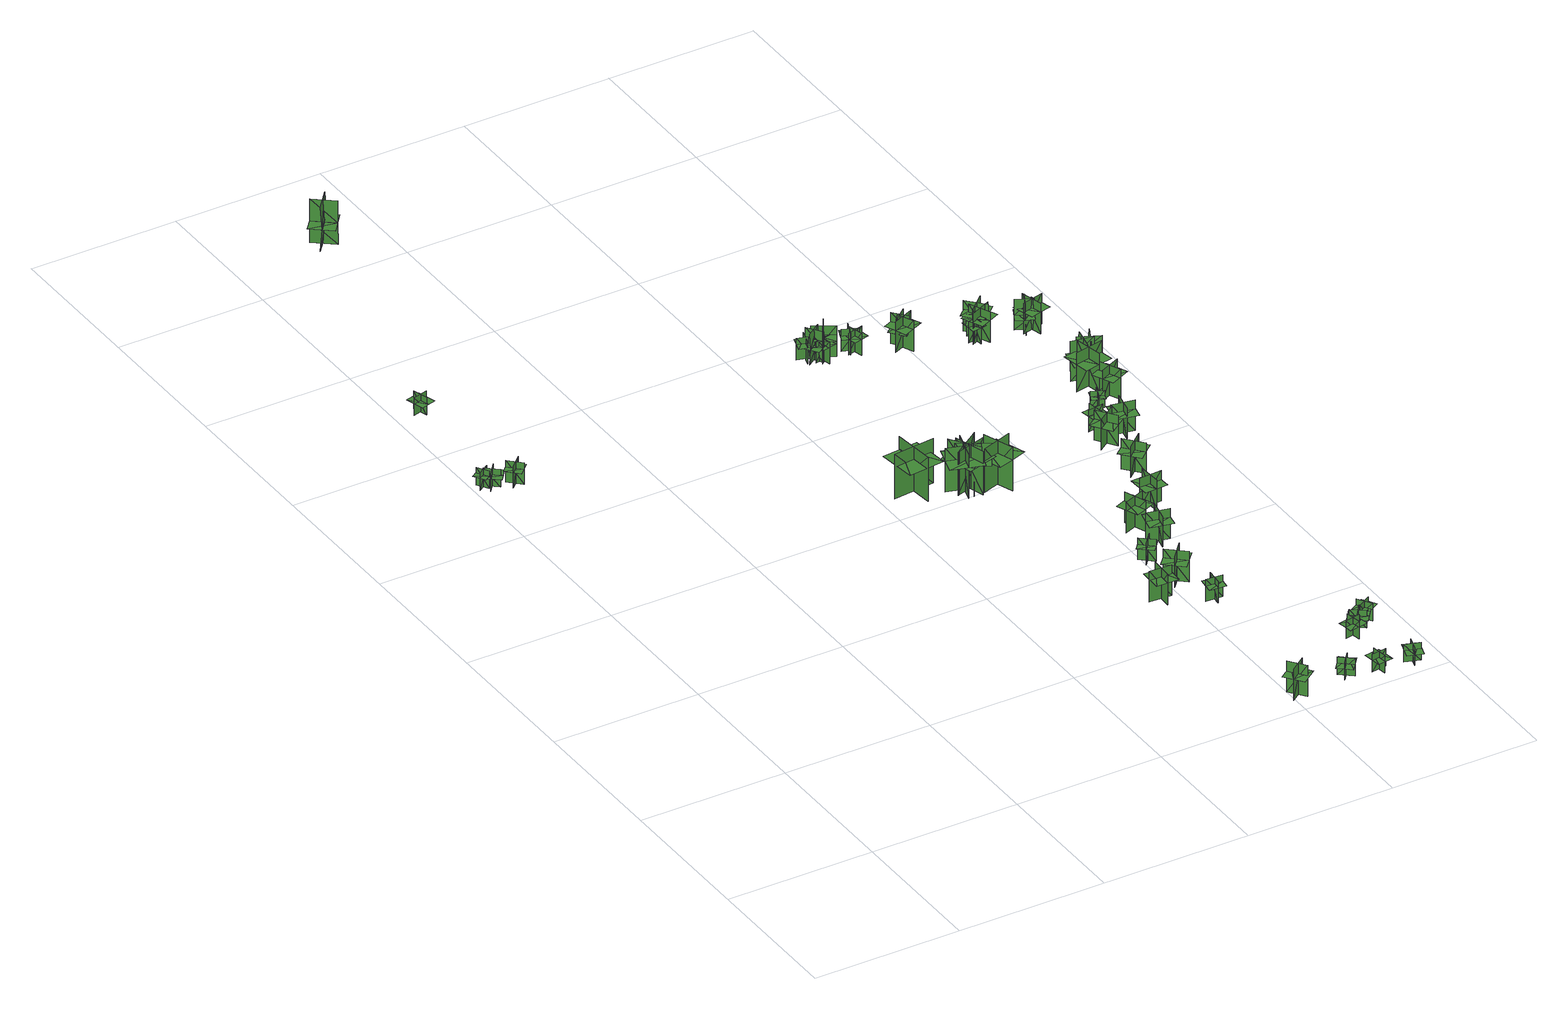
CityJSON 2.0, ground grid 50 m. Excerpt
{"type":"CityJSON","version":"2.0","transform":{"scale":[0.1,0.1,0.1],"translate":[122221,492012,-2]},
"CityObjects":{
"tree1":{"type":"SolitaryVegetationObject","geometry":[{"type":"MultiSurface","lod":"1","boundaries":[[[0,1,2]],[[0,2,3]],[[4,5,6]],[[4,6,7]],[[8,9,10]],[[8,10,11]],[[8,11,12]],[[8,12,13]]]}]},
"tree2":{"type":"SolitaryVegetationObject","geometry":[{"type":"MultiSurface","lod":"1","boundaries":[[[14,15,16]],[[14,16,17]],[[18,19,20]],[[18,20,21]],[[22,23,24]],[[22,24,25]],[[22,25,26]],[[22,26,27]]]}]},
"tree3":{"type":"SolitaryVegetationObject","geometry":[{"type":"MultiSurface","lod":"1","boundaries":[[[28,29,30]],[[28,30,31]],[[32,33,34]],[[32,34,35]],[[36,37,38]],[[36,38,39]],[[36,39,40]],[[36,40,41]]]}]},
"tree4":{"type":"SolitaryVegetationObject","geometry":[{"type":"MultiSurface","lod":"1","boundaries":[[[42,43,44]],[[42,44,45]],[[46,47,48]],[[46,48,49]],[[50,51,52]],[[50,52,53]],[[50,53,54]],[[50,54,55]]]}]},
"tree5":{"type":"SolitaryVegetationObject","geometry":[{"type":"MultiSurface","lod":"1","boundaries":[[[56,57,58]],[[56,58,59]],[[60,61,62]],[[60,62,63]],[[64,65,61]],[[64,61,60]],[[66,67,57]],[[66,57,56]],[[56,57,68]],[[56,68,69]],[[56,70,71]],[[56,71,57]]]}]},
"tree6":{"type":"SolitaryVegetationObject","geometry":[{"type":"MultiSurface","lod":"1","boundaries":[[[72,73,74]],[[72,74,75]],[[76,77,78]],[[76,78,79]],[[80,81,82]],[[80,82,83]],[[80,84,85]],[[80,85,81]]]}]},
"tree7":{"type":"SolitaryVegetationObject","geometry":[{"type":"MultiSurface","lod":"1","boundaries":[[[86,87,88]],[[86,88,89]],[[90,91,92]],[[90,92,93]],[[94,95,96]],[[94,96,97]],[[94,97,98]],[[94,98,99]]]}]},
"tree8":{"type":"SolitaryVegetationObject","geometry":[{"type":"MultiSurface","lod":"1","boundaries":[[[100,101,102]],[[100,102,103]],[[104,105,106]],[[104,106,107]],[[108,109,110]],[[108,110,111]],[[108,111,112]],[[108,112,113]]]}]},
"tree9":{"type":"SolitaryVegetationObject","geometry":[{"type":"MultiSurface","lod":"1","boundaries":[[[114,115,116]],[[114,116,117]],[[118,119,120]],[[118,120,121]],[[122,123,124]],[[122,124,125]],[[122,125,126]],[[122,126,127]]]}]},
"tree10":{"type":"SolitaryVegetationObject","geometry":[{"type":"MultiSurface","lod":"1","boundaries":[[[128,129,130]],[[128,130,131]],[[132,133,134]],[[132,134,135]],[[136,137,138]],[[136,138,139]],[[136,139,140]],[[136,140,141]]]}]},
"tree11":{"type":"SolitaryVegetationObject","geometry":[{"type":"MultiSurface","lod":"1","boundaries":[[[142,143,144]],[[142,144,145]],[[146,147,148]],[[146,148,149]],[[150,151,152]],[[150,152,153]],[[150,153,154]],[[150,154,155]]]}]},
"tree12":{"type":"SolitaryVegetationObject","geometry":[{"type":"MultiSurface","lod":"1","boundaries":[[[156,157,158]],[[156,158,159]],[[160,161,162]],[[160,162,163]],[[164,165,166]],[[164,166,167]],[[164,167,168]],[[164,168,169]]]}]},
"tree13":{"type":"SolitaryVegetationObject","geometry":[{"type":"MultiSurface","lod":"1","boundaries":[[[170,171,172]],[[170,172,173]],[[174,175,176]],[[174,176,177]],[[178,179,180]],[[178,180,181]],[[178,181,182]],[[178,182,183]]]}]},
"tree14":{"type":"SolitaryVegetationObject","geometry":[{"type":"MultiSurface","lod":"1","boundaries":[[[184,185,186]],[[184,186,187]],[[188,189,190]],[[188,190,191]],[[192,193,194]],[[192,194,195]],[[192,195,196]],[[192,196,197]]]}]},
"tree15":{"type":"SolitaryVegetationObject","geometry":[{"type":"MultiSurface","lod":"1","boundaries":[[[198,199,200]],[[198,200,201]],[[202,203,204]],[[202,204,205]],[[206,207,208]],[[206,208,209]],[[206,209,210]],[[206,210,211]]]}]},
"tree16":{"type":"SolitaryVegetationObject","geometry":[{"type":"MultiSurface","lod":"1","boundaries":[[[212,213,214]],[[212,214,215]],[[216,217,218]],[[216,218,219]],[[220,221,222]],[[220,222,223]],[[220,223,224]],[[220,224,225]]]}]},
"tree17":{"type":"SolitaryVegetationObject","geometry":[{"type":"MultiSurface","lod":"1","boundaries":[[[226,227,228]],[[226,228,229]],[[230,231,232]],[[230,232,233]],[[234,235,236]],[[234,236,237]],[[234,237,238]],[[234,238,239]]]}]},
"tree18":{"type":"SolitaryVegetationObject","geometry":[{"type":"MultiSurface","lod":"1","boundaries":[[[240,241,242]],[[240,242,243]],[[244,245,246]],[[244,246,247]],[[248,249,250]],[[248,250,251]],[[248,251,252]],[[248,252,253]]]}]},
"tree19":{"type":"SolitaryVegetationObject","geometry":[{"type":"MultiSurface","lod":"1","boundaries":[[[254,255,256]],[[254,256,257]],[[258,259,260]],[[258,260,261]],[[262,263,264]],[[262,264,265]],[[262,265,266]],[[262,266,267]]]}]},
"tree20":{"type":"SolitaryVegetationObject","geometry":[{"type":"MultiSurface","lod":"1","boundaries":[[[268,269,270]],[[268,270,271]],[[272,273,274]],[[272,274,275]],[[276,277,278]],[[276,278,279]],[[276,279,280]],[[276,280,281]]]}]},
"tree21":{"type":"SolitaryVegetationObject","geometry":[{"type":"MultiSurface","lod":"1","boundaries":[[[282,283,284]],[[282,284,285]],[[286,287,288]],[[286,288,289]],[[290,291,292]],[[290,292,293]],[[290,293,294]],[[290,294,295]]]}]},
"tree22":{"type":"SolitaryVegetationObject","geometry":[{"type":"MultiSurface","lod":"1","boundaries":[[[296,297,298]],[[296,298,299]],[[300,301,302]],[[300,302,303]],[[304,305,306]],[[304,306,307]],[[304,307,308]],[[304,308,309]]]}]},
"tree23":{"type":"SolitaryVegetationObject","geometry":[{"type":"MultiSurface","lod":"1","boundaries":[[[310,311,312]],[[310,312,313]],[[314,315,316]],[[314,316,317]],[[318,319,320]],[[318,320,321]],[[318,321,322]],[[318,322,323]]]}]},
"tree24":{"type":"SolitaryVegetationObject","geometry":[{"type":"MultiSurface","lod":"1","boundaries":[[[324,325,326]],[[324,326,327]],[[328,329,330]],[[328,330,331]],[[332,333,334]],[[332,334,335]],[[332,335,336]],[[332,336,337]]]}]},
"tree25":{"type":"SolitaryVegetationObject","geometry":[{"type":"MultiSurface","lod":"1","boundaries":[[[338,339,340]],[[338,340,341]],[[342,343,344]],[[342,344,345]],[[346,347,343]],[[346,343,342]],[[348,349,339]],[[348,339,338]],[[338,339,350]],[[338,350,351]],[[338,352,353]],[[338,353,339]]]}]},
"tree26":{"type":"SolitaryVegetationObject","geometry":[{"type":"MultiSurface","lod":"1","boundaries":[[[354,355,356]],[[354,356,357]],[[358,359,360]],[[358,360,361]],[[362,363,364]],[[362,364,365]],[[362,365,366]],[[362,366,367]]]}]},
"tree27":{"type":"SolitaryVegetationObject","geometry":[{"type":"MultiSurface","lod":"1","boundaries":[[[368,369,370]],[[368,370,371]],[[372,373,374]],[[372,374,375]],[[376,377,378]],[[376,378,379]],[[376,379,380]],[[376,380,381]]]}]},
"tree28":{"type":"SolitaryVegetationObject","geometry":[{"type":"MultiSurface","lod":"1","boundaries":[[[382,383,384]],[[382,384,385]],[[386,387,388]],[[386,388,389]],[[390,391,392]],[[390,392,393]],[[390,393,394]],[[390,394,395]]]}]},
"tree29":{"type":"SolitaryVegetationObject","geometry":[{"type":"MultiSurface","lod":"1","boundaries":[[[396,397,398]],[[396,398,399]],[[400,401,402]],[[400,402,403]],[[404,405,406]],[[404,406,407]],[[404,407,408]],[[404,408,409]]]}]},
"tree30":{"type":"SolitaryVegetationObject","geometry":[{"type":"MultiSurface","lod":"1","boundaries":[[[410,411,412]],[[410,412,413]],[[414,415,416]],[[414,416,417]],[[418,419,420]],[[418,420,421]],[[418,421,422]],[[418,422,423]]]}]},
"tree31":{"type":"SolitaryVegetationObject","geometry":[{"type":"MultiSurface","lod":"1","boundaries":[[[424,425,426]],[[424,426,427]],[[428,429,430]],[[428,430,431]],[[432,433,434]],[[432,434,435]],[[432,435,436]],[[432,436,437]]]}]},
"tree32":{"type":"SolitaryVegetationObject","geometry":[{"type":"MultiSurface","lod":"1","boundaries":[[[438,439,440]],[[438,440,441]],[[442,443,444]],[[442,444,445]],[[446,447,448]],[[446,448,449]],[[446,449,450]],[[446,450,451]]]}]},
"tree33":{"type":"SolitaryVegetationObject","geometry":[{"type":"MultiSurface","lod":"1","boundaries":[[[452,453,454]],[[452,454,455]],[[456,457,458]],[[456,458,459]],[[460,461,462]],[[460,462,463]],[[460,463,464]],[[460,464,465]]]}]},
"tree34":{"type":"SolitaryVegetationObject","geometry":[{"type":"MultiSurface","lod":"1","boundaries":[[[466,467,468]],[[466,468,469]],[[470,471,472]],[[470,472,473]],[[474,475,476]],[[474,476,477]],[[474,477,478]],[[474,478,479]]]}]},
"tree35":{"type":"SolitaryVegetationObject","geometry":[{"type":"MultiSurface","lod":"1","boundaries":[[[480,481,482]],[[480,482,483]],[[484,485,486]],[[484,486,487]],[[488,489,485]],[[488,485,484]],[[490,491,481]],[[490,481,480]],[[480,481,492]],[[480,492,493]],[[480,494,495]],[[480,495,481]]]}]},
"tree36":{"type":"SolitaryVegetationObject","geometry":[{"type":"MultiSurface","lod":"1","boundaries":[[[496,497,498]],[[496,498,499]],[[500,501,502]],[[500,502,503]],[[504,505,506]],[[504,506,507]],[[504,507,508]],[[504,508,509]]]}]},
"tree37":{"type":"SolitaryVegetationObject","geometry":[{"type":"MultiSurface","lod":"1","boundaries":[[[510,511,512]],[[510,512,513]],[[514,515,516]],[[514,516,517]],[[518,519,520]],[[518,520,521]],[[518,521,522]],[[518,522,523]]]}]},
"tree38":{"type":"SolitaryVegetationObject","geometry":[{"type":"MultiSurface","lod":"1","boundaries":[[[524,525,526]],[[524,526,527]],[[528,529,530]],[[528,530,531]],[[532,533,534]],[[532,534,535]],[[532,535,536]],[[532,536,537]]]}]},
"tree39":{"type":"SolitaryVegetationObject","geometry":[{"type":"MultiSurface","lod":"1","boundaries":[[[538,539,540]],[[538,540,541]],[[542,543,544]],[[542,544,545]],[[546,547,548]],[[546,548,549]],[[546,549,550]],[[546,550,551]]]}]},
"tree40":{"type":"SolitaryVegetationObject","geometry":[{"type":"MultiSurface","lod":"1","boundaries":[[[552,553,554]],[[552,554,555]],[[556,557,558]],[[556,558,559]],[[560,561,562]],[[560,562,563]],[[560,563,564]],[[560,564,565]]]}]},
"tree41":{"type":"SolitaryVegetationObject","geometry":[{"type":"MultiSurface","lod":"1","boundaries":[[[566,567,568]],[[566,568,569]],[[570,571,572]],[[570,572,573]],[[574,575,576]],[[574,576,577]],[[574,577,578]],[[574,578,579]]]}]},
"tree42":{"type":"SolitaryVegetationObject","geometry":[{"type":"MultiSurface","lod":"1","boundaries":[[[580,581,582]],[[580,582,583]],[[584,585,586]],[[584,586,587]],[[588,589,590]],[[588,590,591]],[[588,591,592]],[[588,592,593]]]}]},
"tree43":{"type":"SolitaryVegetationObject","geometry":[{"type":"MultiSurface","lod":"1","boundaries":[[[594,595,596]],[[594,596,597]],[[598,599,600]],[[598,600,601]],[[602,603,604]],[[602,604,605]],[[602,605,606]],[[602,606,607]]]}]},
"tree44":{"type":"SolitaryVegetationObject","geometry":[{"type":"MultiSurface","lod":"1","boundaries":[[[608,609,610]],[[608,610,611]],[[612,613,614]],[[612,614,615]],[[616,617,618]],[[616,618,619]],[[616,619,620]],[[616,620,621]]]}]},
"tree45":{"type":"SolitaryVegetationObject","geometry":[{"type":"MultiSurface","lod":"1","boundaries":[[[622,623,624]],[[622,624,625]],[[626,627,628]],[[626,628,629]],[[630,631,632]],[[630,632,633]],[[630,633,634]],[[630,634,635]]]}]},
"tree46":{"type":"SolitaryVegetationObject","geometry":[{"type":"MultiSurface","lod":"1","boundaries":[[[636,637,638]],[[636,638,639]],[[640,641,642]],[[640,642,643]],[[644,645,646]],[[644,646,647]],[[644,647,648]],[[644,648,649]]]}]},
"tree47":{"type":"SolitaryVegetationObject","geometry":[{"type":"MultiSurface","lod":"1","boundaries":[[[650,651,652]],[[650,652,653]],[[654,655,656]],[[654,656,657]],[[658,659,655]],[[658,655,654]],[[660,661,651]],[[660,651,650]],[[650,651,662]],[[650,662,663]],[[650,664,665]],[[650,665,651]]]}]},
"tree48":{"type":"SolitaryVegetationObject","geometry":[{"type":"MultiSurface","lod":"1","boundaries":[[[666,667,668]],[[666,668,669]],[[670,671,672]],[[670,672,673]],[[674,675,671]],[[674,671,670]],[[676,677,667]],[[676,667,666]],[[666,667,678]],[[666,678,679]],[[666,680,681]],[[666,681,667]]]}]},
"tree49":{"type":"SolitaryVegetationObject","geometry":[{"type":"MultiSurface","lod":"1","boundaries":[[[682,683,684]],[[682,684,685]],[[686,687,688]],[[686,688,689]],[[690,691,687]],[[690,687,686]],[[692,693,683]],[[692,683,682]],[[682,683,694]],[[682,694,695]],[[682,696,697]],[[682,697,683]]]}]},
"tree50":{"type":"SolitaryVegetationObject","geometry":[{"type":"MultiSurface","lod":"1","boundaries":[[[698,699,700]],[[698,700,701]],[[702,703,704]],[[702,704,705]],[[706,707,708]],[[706,708,709]],[[706,709,710]],[[706,710,711]]]}]}
},
"vertices":[
[15,2277,10],[52,2301,10],[52,2301,72],[15,2277,72],[44,2271,10],[20,2308,10],[20,2308,72],[44,2271,72],[44,2271,54],[62,2283,54],[38,2320,54],[20,2308,54],[1,2296,54],[25,2259,54],
[73,2298,10],[73,2298,72],[40,2256,72],[40,2256,10],[77,2262,10],[77,2262,72],[36,2294,72],[36,2294,10],[83,2257,52],[100,2279,52],[49,2318,52],[33,2297,52],[16,2276,52],[67,2236,52],
[105,2235,11],[145,2274,11],[145,2274,88],[105,2235,88],[142,2235,11],[103,2274,11],[103,2274,88],[142,2235,88],[142,2235,66],[162,2254,66],[123,2294,66],[103,2274,66],[83,2255,66],[122,2215,66],
[106,2737,13],[106,2737,75],[55,2722,75],[55,2722,13],[89,2705,13],[89,2705,75],[74,2755,75],[74,2755,13],[91,2698,54],[116,2705,54],[98,2767,54],[73,2759,54],[47,2752,54],[65,2690,54],
[336,3626,95],[271,3680,95],[243,3646,95],[309,3592,95],[278,3619,95],[332,3685,95],[328,3688,173],[274,3623,173],[274,3623,17],[328,3688,17],[339,3629,17],[273,3683,17],[271,3680,173],[336,3626,173],[364,3660,95],[298,3713,95],
[1497,100,12],[1537,47,12],[1537,47,123],[1497,100,123],[1490,50,12],[1543,89,12],[1543,89,123],[1490,50,123],[1490,50,87],[1543,89,87],[1521,118,87],[1468,78,87],[1512,21,87],[1565,60,87],
[1189,1621,8],[1047,1605,8],[1047,1605,164],[1189,1621,164],[1109,1684,8],[1125,1542,8],[1125,1542,164],[1109,1684,164],[1109,1678,121],[1047,1671,121],[1062,1541,121],[1124,1548,121],[1186,1555,121],[1171,1686,121],
[1475,724,14],[1398,727,14],[1398,727,122],[1475,724,122],[1440,762,14],[1437,685,14],[1437,685,122],[1440,762,122],[1440,762,92],[1401,763,92],[1399,686,92],[1437,685,92],[1476,683,92],[1479,760,92],
[1235,1494,7],[1267,1599,7],[1267,1599,161],[1235,1494,161],[1300,1528,7],[1194,1560,7],[1194,1560,161],[1300,1528,161],[1300,1528,118],[1317,1581,118],[1211,1613,118],[1194,1560,118],[1178,1507,118],[1284,1475,118],
[1671,99,16],[1671,99,78],[1712,65,78],[1712,65,16],[1707,102,16],[1707,102,78],[1674,62,78],[1674,62,16],[1712,108,58],[1692,125,58],[1651,76,58],[1671,58,58],[1692,41,58],[1733,91,58],
[1219,1524,7],[1310,1588,7],[1310,1588,161],[1219,1524,161],[1292,1512,7],[1228,1602,7],[1228,1602,161],[1292,1512,161],[1292,1512,117],[1337,1543,117],[1273,1634,117],[1228,1602,117],[1183,1570,117],[1247,1480,117],
[1218,1524,7],[1324,1556,7],[1324,1556,160],[1218,1524,160],[1283,1489,7],[1251,1595,7],[1251,1595,160],[1283,1489,160],[1283,1489,117],[1336,1504,117],[1305,1611,117],[1251,1595,117],[1198,1579,117],[1230,1473,117],
[1256,1497,6],[1313,1592,6],[1313,1592,160],[1256,1497,160],[1328,1515,6],[1233,1571,6],[1233,1571,160],[1328,1515,160],[1328,1515,117],[1356,1562,117],[1261,1619,117],[1233,1571,117],[1204,1524,117],[1299,1467,117],
[1500,749,20],[1551,807,20],[1551,807,128],[1500,749,128],[1551,751,20],[1493,803,20],[1493,803,128],[1551,751,128],[1551,751,98],[1577,780,98],[1519,832,98],[1493,803,98],[1467,774,98],[1525,723,98],
[1571,616,14],[1576,671,14],[1576,671,91],[1571,616,91],[1600,640,14],[1544,644,14],[1544,644,91],[1600,640,91],[1600,640,69],[1602,667,69],[1547,672,69],[1544,644,69],[1542,617,69],[1597,612,69],
[1490,897,19],[1526,939,19],[1526,939,96],[1490,897,96],[1526,900,19],[1484,936,19],[1484,936,96],[1526,900,96],[1526,900,74],[1544,921,74],[1502,957,74],[1484,936,74],[1466,915,74],[1509,879,74],
[1399,1535,6],[1294,1500,6],[1294,1500,160],[1399,1535,160],[1333,1568,6],[1369,1463,6],[1369,1463,160],[1333,1568,160],[1333,1568,117],[1281,1550,117],[1316,1446,117],[1369,1463,117],[1421,1481,117],[1386,1586,117],
[1768,59,15],[1768,59,77],[1820,67,77],[1820,67,15],[1790,87,15],[1790,87,77],[1797,36,77],[1797,36,15],[1788,95,57],[1762,91,57],[1771,28,57],[1798,32,57],[1824,36,57],[1815,99,57],
[1584,959,17],[1601,1034,17],[1601,1034,124],[1584,959,124],[1627,986,17],[1552,1003,17],[1552,1003,124],[1627,986,124],[1627,986,94],[1636,1024,94],[1561,1041,94],[1552,1003,94],[1543,965,94],[1619,948,94],
[1813,278,21],[1813,278,83],[1822,225,83],[1822,225,21],[1842,256,21],[1842,256,83],[1791,247,83],[1791,247,21],[1850,258,63],[1845,284,63],[1782,273,63],[1787,246,63],[1791,220,63],[1854,231,63],
[1604,1109,17],[1532,1080,17],[1532,1080,125],[1604,1109,125],[1556,1130,17],[1585,1057,17],[1585,1057,125],[1556,1130,125],[1556,1130,95],[1520,1115,95],[1549,1043,95],[1585,1057,95],[1621,1072,95],[1593,1144,95],
[1926,40,15],[1926,40,77],[1875,57,77],[1875,57,15],[1894,24,15],[1894,24,77],[1910,73,77],[1910,73,15],[1891,17,57],[1917,8,57],[1937,69,57],[1911,78,57],[1886,86,57],[1866,25,57],
[1236,2384,9],[1184,2400,9],[1184,2400,86],[1236,2384,86],[1219,2417,9],[1203,2364,9],[1203,2364,86],[1219,2417,86],[1219,2417,65],[1193,2425,65],[1176,2372,65],[1203,2364,65],[1229,2356,65],[1246,2408,65],
[1870,304,19],[1870,304,81],[1838,261,81],[1838,261,19],[1874,268,19],[1874,268,81],[1833,299,81],[1833,299,19],[1880,263,61],[1897,284,61],[1846,323,61],[1830,302,61],[1813,281,61],[1864,242,61],
[1247,2347,63],[1214,2397,63],[1188,2379,63],[1222,2330,63],[1207,2354,63],[1256,2388,63],[1254,2391,117],[1205,2357,117],[1205,2357,8],[1254,2391,8],[1249,2349,8],[1216,2398,8],[1214,2397,117],[1247,2347,117],[1272,2364,63],[1239,2413,63],
[1248,2388,7],[1260,2334,7],[1260,2334,84],[1248,2388,84],[1228,2358,7],[1282,2369,7],[1282,2369,84],[1228,2358,84],[1228,2358,63],[1234,2330,63],[1288,2342,63],[1282,2369,63],[1276,2396,63],[1222,2385,63],
[1267,2407,8],[1223,2374,8],[1223,2374,85],[1267,2407,85],[1231,2412,8],[1264,2368,8],[1264,2368,85],[1231,2412,85],[1231,2412,63],[1209,2396,63],[1242,2352,63],[1264,2368,63],[1286,2385,63],[1253,2429,63],
[1285,2411,6],[1244,2346,6],[1244,2346,114],[1285,2411,114],[1234,2400,6],[1300,2359,6],[1300,2359,114],[1234,2400,114],[1234,2400,84],[1214,2367,84],[1280,2326,84],[1300,2359,84],[1320,2392,84],[1255,2433,84],
[1880,336,19],[1880,336,81],[1908,290,81],[1908,290,19],[1915,327,19],[1915,327,81],[1871,300,81],[1871,300,19],[1921,331,61],[1907,354,61],[1853,320,61],[1867,297,61],[1881,275,61],[1935,308,61],
[1634,1173,16],[1711,1176,16],[1711,1176,124],[1634,1173,124],[1672,1138,16],[1669,1215,16],[1669,1215,124],[1672,1138,124],[1672,1138,93],[1710,1139,93],[1708,1216,93],[1669,1215,93],[1630,1214,93],[1633,1136,93],
[1323,2372,9],[1374,2352,9],[1374,2352,86],[1323,2372,86],[1337,2339,9],[1357,2390,9],[1357,2390,86],[1337,2339,86],[1337,2339,64],[1363,2329,64],[1383,2380,64],[1357,2390,64],[1332,2400,64],[1312,2349,64],
[1351,2376,8],[1365,2323,8],[1365,2323,85],[1351,2376,85],[1332,2344,8],[1386,2359,8],[1386,2359,85],[1332,2344,85],[1332,2344,63],[1340,2318,63],[1393,2332,63],[1386,2359,63],[1378,2386,63],[1325,2371,63],
[1698,1330,17],[1756,1381,17],[1756,1381,125],[1698,1330,125],[1749,1327,17],[1698,1385,17],[1698,1385,125],[1749,1327,125],[1749,1327,94],[1778,1352,94],[1727,1410,94],[1698,1385,94],[1669,1359,94],[1720,1301,94],
[1478,2333,7],[1509,2262,7],[1509,2262,115],[1478,2333,115],[1459,2285,7],[1530,2316,7],[1530,2316,115],[1459,2285,115],[1459,2285,85],[1474,2250,85],[1545,2281,85],[1530,2316,85],[1514,2352,85],[1443,2321,85],
[1514,2331,64],[1469,2293,64],[1489,2269,64],[1535,2308,64],[1512,2290,64],[1473,2335,64],[1471,2333,118],[1509,2288,118],[1509,2288,9],[1471,2333,9],[1513,2333,9],[1468,2295,9],[1469,2293,118],[1514,2331,118],[1495,2354,64],[1450,2316,64],
[1758,1503,13],[1713,1566,13],[1713,1566,120],[1758,1503,120],[1767,1554,13],[1704,1509,13],[1704,1509,120],[1767,1554,120],[1767,1554,90],[1744,1585,90],[1681,1540,90],[1704,1509,90],[1726,1477,90],[1789,1522,90],
[1730,1583,12],[1759,1549,12],[1759,1549,74],[1730,1583,74],[1728,1553,12],[1762,1582,12],[1762,1582,74],[1728,1553,74],[1728,1553,57],[1743,1536,57],[1776,1565,57],[1762,1582,57],[1747,1599,57],[1714,1570,57],
[1742,1641,14],[1751,1586,14],[1751,1586,91],[1742,1641,91],[1721,1611,14],[1775,1620,14],[1775,1620,91],[1721,1611,91],[1721,1611,70],[1725,1584,70],[1780,1593,70],[1775,1620,70],[1771,1647,70],[1716,1639,70],
[1799,1517,15],[1815,1592,15],[1815,1592,123],[1799,1517,123],[1843,1545,15],[1767,1561,15],[1767,1561,123],[1843,1545,123],[1843,1545,93],[1851,1582,93],[1775,1598,93],[1767,1561,93],[1759,1523,93],[1835,1507,93],
[1814,1722,18],[1798,1681,18],[1798,1681,79],[1814,1722,79],[1787,1711,18],[1828,1694,18],[1828,1694,79],[1787,1711,79],[1787,1711,62],[1779,1691,62],[1820,1674,62],[1828,1694,62],[1836,1715,62],[1795,1732,62],
[1670,2215,9],[1725,2221,9],[1725,2221,86],[1670,2215,86],[1699,2192,9],[1693,2247,9],[1693,2247,86],[1699,2192,86],[1699,2192,65],[1726,2195,65],[1720,2250,65],[1693,2247,65],[1665,2244,65],[1671,2189,65],
[1719,2252,12],[1685,2208,12],[1685,2208,89],[1719,2252,89],[1683,2247,12],[1726,2213,12],[1726,2213,89],[1683,2247,89],[1683,2247,67],[1666,2226,67],[1709,2192,67],[1726,2213,67],[1743,2235,67],[1700,2269,67],
[1678,2203,9],[1749,2235,9],[1749,2235,117],[1678,2203,117],[1726,2185,9],[1694,2255,9],[1694,2255,117],[1726,2185,117],[1726,2185,87],[1762,2201,87],[1729,2271,87],[1694,2255,87],[1659,2239,87],[1691,2169,87],
[1741,2219,12],[1688,2276,12],[1688,2276,120],[1741,2219,120],[1743,2270,12],[1686,2218,12],[1686,2218,120],[1743,2270,120],[1743,2270,90],[1717,2299,90],[1660,2247,90],[1686,2218,90],[1712,2190,90],[1769,2242,90],
[1802,1813,16],[1900,1832,16],[1900,1832,154],[1802,1813,154],[1857,1776,16],[1838,1873,16],[1838,1873,154],[1857,1776,154],[1857,1776,115],[1906,1785,115],[1887,1883,115],[1838,1873,115],[1789,1864,115],[1808,1766,115],
[1858,1776,19],[1890,1706,19],[1890,1706,126],[1858,1776,126],[1840,1728,19],[1910,1760,19],[1910,1760,126],[1840,1728,126],[1840,1728,96],[1856,1693,96],[1926,1725,96],[1910,1760,96],[1894,1795,96],[1824,1763,96],
[1818,1876,85],[1893,1862,85],[1900,1900,85],[1826,1915,85],[1861,1907,85],[1846,1832,85],[1851,1831,155],[1866,1906,155],[1866,1906,15],[1851,1831,15],[1817,1873,15],[1892,1858,15],[1893,1862,155],[1818,1876,155],[1810,1838,85],[1885,1824,85],
[1849,1893,81],[1918,1860,81],[1935,1896,81],[1866,1929,81],[1899,1911,81],[1866,1843,81],[1870,1841,151],[1903,1910,151],[1903,1910,11],[1870,1841,11],[1848,1890,11],[1917,1857,11],[1918,1860,151],[1849,1893,151],[1833,1858,81],[1902,1825,81],
[1834,2162,64],[1861,2215,64],[1833,2229,65],[1807,2176,65],[1820,2201,64],[1874,2174,64],[1875,2178,119],[1822,2204,119],[1822,2204,10],[1875,2178,10],[1837,2161,10],[1863,2214,10],[1861,2215,119],[1834,2162,119],[1861,2149,65],[1888,2202,65],
[1835,2172,9],[1909,2192,9],[1909,2192,117],[1835,2172,117],[1879,2146,9],[1859,2221,9],[1859,2221,117],[1879,2146,117],[1879,2146,87],[1917,2156,87],[1896,2231,87],[1859,2221,87],[1821,2210,87],[1842,2136,87]
]}
